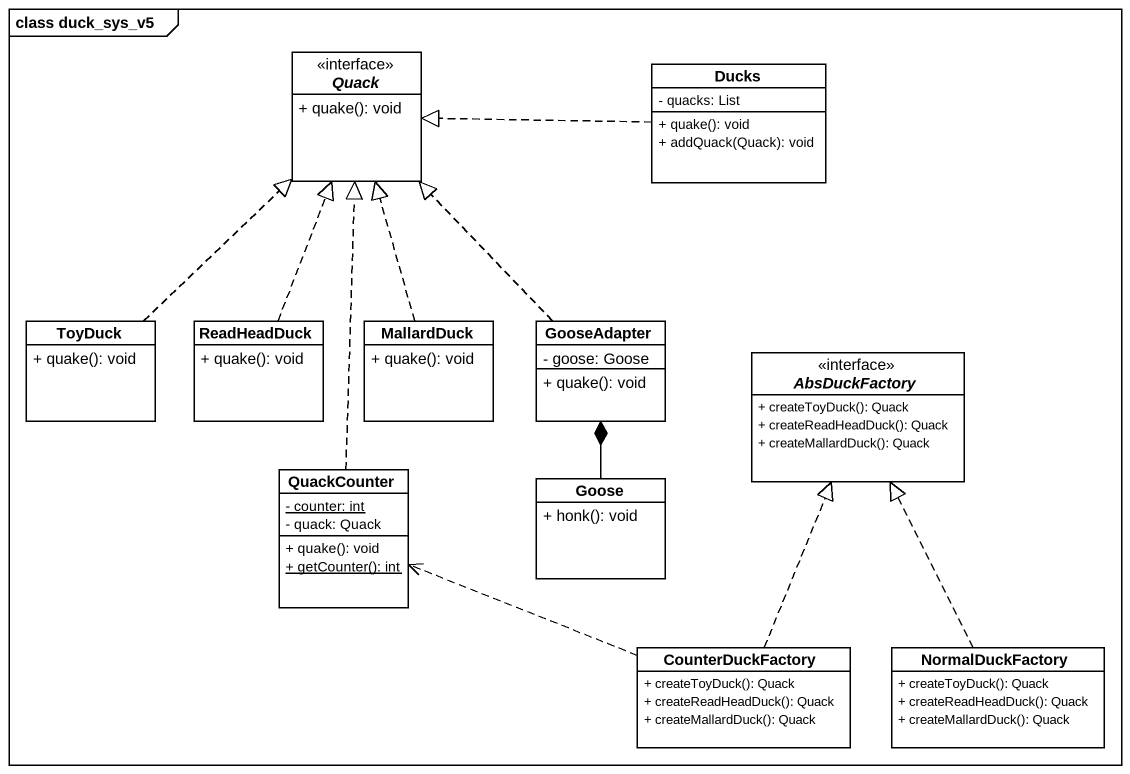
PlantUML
@startuml
mainframe class duck_sys_v5
hide circle
hide empty members
skinparam classAttributeIconSize 0
interface Quack {
  + quake(): void
}
class Ducks {
  - quacks: List
  + quake(): void
  + addQuack(Quack): void
}
class ToyDuck {
  + quake(): void
}
class ReadHeadDuck {
  + quake(): void
}
class MallardDuck {
  + quake(): void
}
class GooseAdapter {
  - goose: Goose
  + quake(): void
}
interface AbsDuckFactory {
  + createToyDuck(): Quack
  + createReadHeadDuck(): Quack
  + createMallardDuck(): Quack
}
class QuackCounter {
  {static} - counter: int
  - quack: Quack
  + quake(): void
  {static} + getCounter(): int
}
class Goose {
  + honk(): void
}
class CounterDuckFactory {
  + createToyDuck(): Quack
  + createReadHeadDuck(): Quack
  + createMallardDuck(): Quack
}
class NormalDuckFactory {
  + createToyDuck(): Quack
  + createReadHeadDuck(): Quack
  + createMallardDuck(): Quack
}
Ducks .left.|> Quack
ToyDuck .up.|> Quack
ReadHeadDuck .up.|> Quack
MallardDuck .up.|> Quack
GooseAdapter .up.|> Quack
QuackCounter .up.|> Quack
Goose -up-* GooseAdapter
CounterDuckFactory .up.|> AbsDuckFactory
CounterDuckFactory .left.> QuackCounter
NormalDuckFactory .up.|> AbsDuckFactory
@enduml
